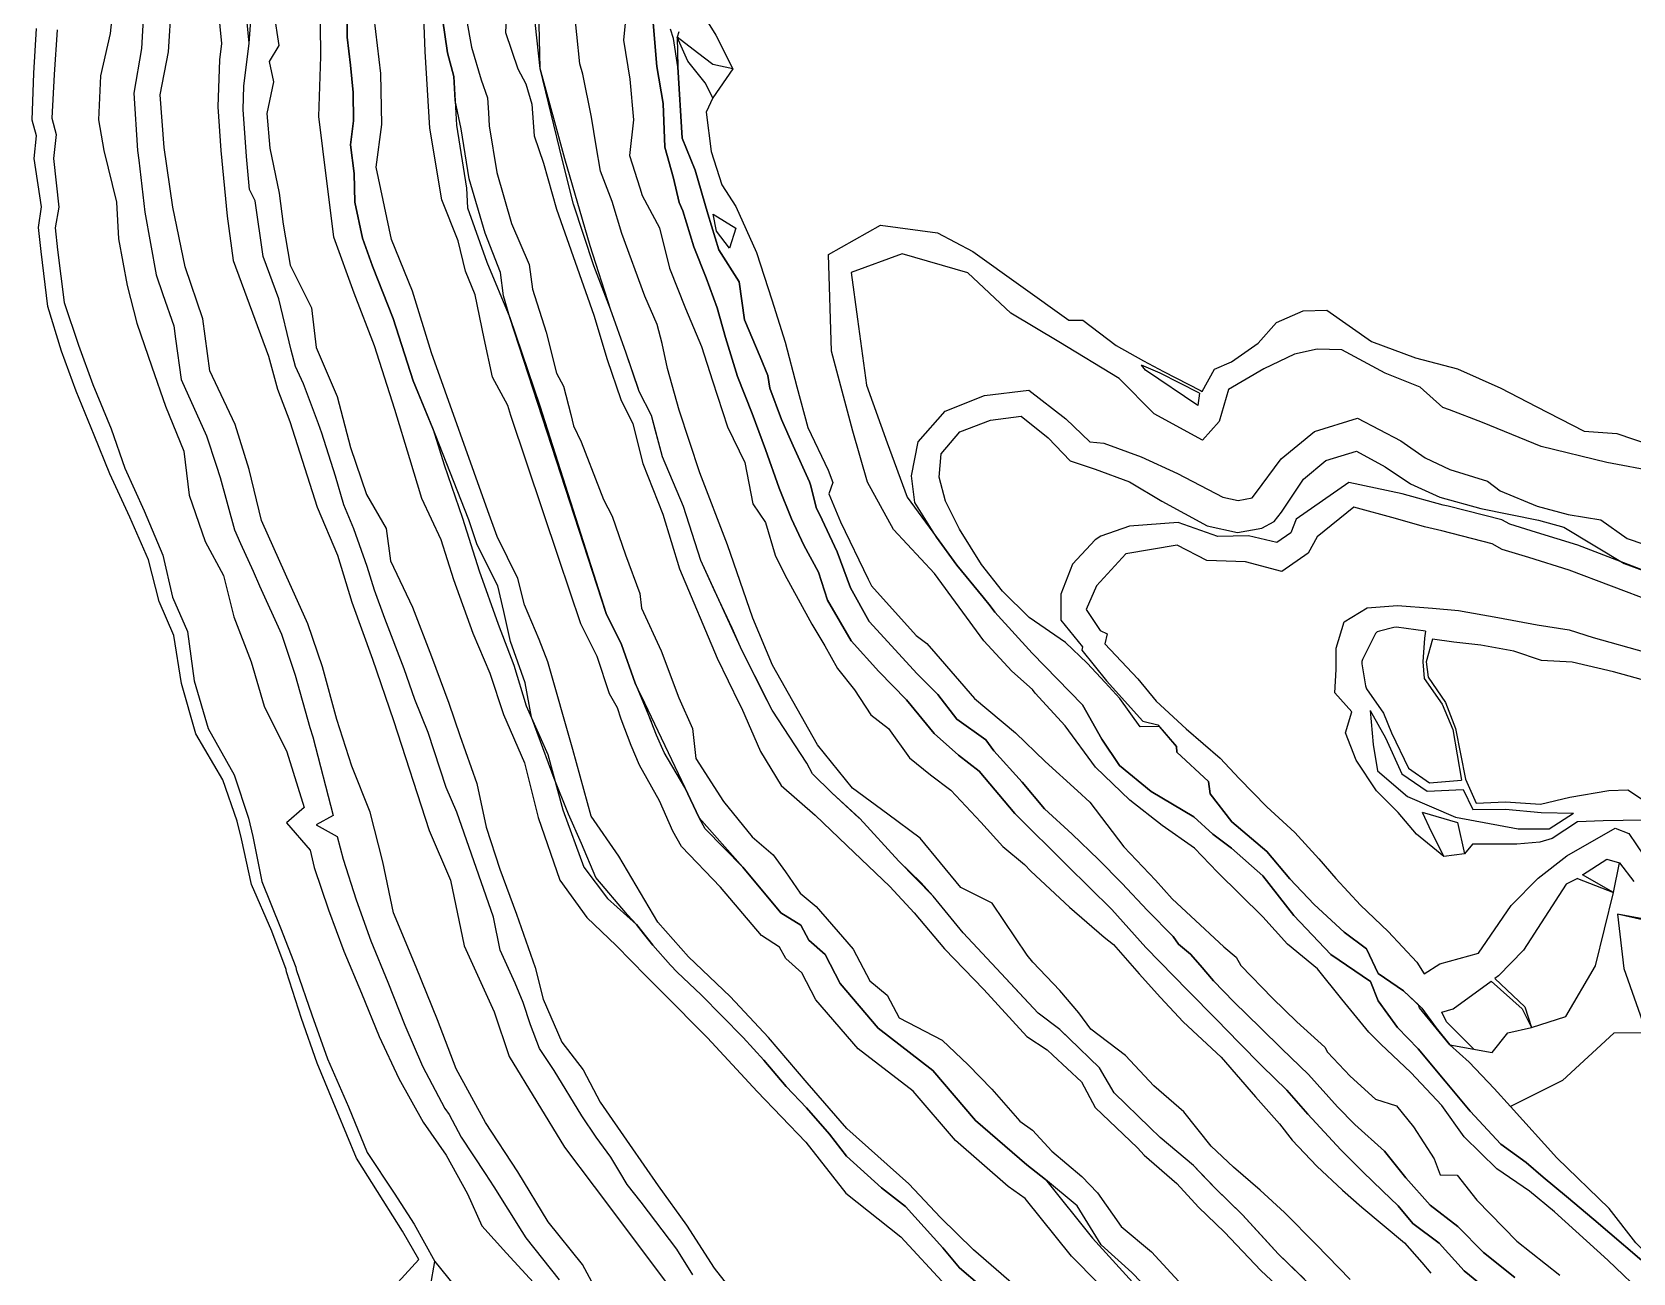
# Model space of a CAD drawing. Extents: x 102606 to 105048, y 81391 to 83586.
# Drawn here: x 102645 to 102993.9, y 83099.5 to 83369.9 of the extents above; entities that cross this region are included whole.
import ezdxf

# ---------------------------------------------------------------- set-up
doc = ezdxf.new("R2010")
doc.units = 0

msp = doc.modelspace()

# ---------------------------------------------------------------- linework, layer by layer
at = {"layer": 'BLG$380$FAKT', "color": 6}
for points in [[(102996.075525, 83198.117197, 0), (102987.345576, 83197.982337, 0), (102981.816912, 83197.75055, 0), (102976.253243, 83194.134673, 0), (102973.584, 83193.36, 0), (102968.579, 83192.896, 0), (102958.939, 83192.92, 0), (102957.14, 83190.817, 0), (102952.661, 83190.264, 0), (102946.691, 83195.099, 0), (102942.718, 83199.852, 0), (102937.982, 83204.555, 0), (102933.596, 83211.236, 0), (102931.262, 83217.194, 0), (102932.649, 83221.772, 0), (102928.898, 83225.891, 0), (102929.184, 83230.944, 0), (102929.174, 83235.618, 0), (102930.951, 83241.399, 0), (102935.984, 83244.433, 0), (102942.554, 83244.933, 0), (102950.217, 83244.353, 0), (102955.851, 83243.811, 0), (102964.418, 83242.281, 0), (102972.992, 83240.747, 0), (102979.98, 83239.6, 0), (102985.231, 83237.973, 0), (102996.571, 83234.76, 0)], [(102948.645446, 83239.312002, 0), (102942.336446, 83240.180002, 0), (102941.769283, 83240.149485, 0), (102938.631288, 83239.367486, 0), (102938.16036, 83239.159014, 0), (102937.787703, 83238.803543, 0), (102934.938557, 83233.159216, 0), (102934.796944, 83232.712825, 0), (102934.799893, 83232.244518, 0), (102935.597893, 83227.393519, 0), (102935.83816, 83226.792727, 0), (102939.491333, 83221.427832, 0), (102941.278353, 83217.200005, 0), (102944.929387, 83209.442967, 0), (102949.550984, 83206.255886, 0), (102956.519006, 83206.888422, 0)], [(102948.645446, 83239.312002, 0), (102948.441, 83237.826, 0), (102948.091, 83232.668, 0), (102948.348, 83229.015, 0), (102952.278, 83223.389, 0), (102954.611, 83217.868, 0), (102956.519006, 83206.888422, 0)], [(102997.767366, 83228.214711, 0), (102989.623229, 83230.467453, 0), (102980.609663, 83232.552108, 0), (102973.930257, 83232.970021, 0), (102967.896901, 83234.93848, 0), (102960.711748, 83236.280334, 0), (102954.861103, 83236.945959, 0), (102950.196621, 83237.556321, 0), (102948.821814, 83232.668908, 0), (102949.252571, 83229.334972, 0), (102953.008002, 83223.792343, 0), (102955.226961, 83218.128286, 0), (102957.36225, 83207.051228, 0), (102959.725291, 83201.835765, 0), (102966.1061, 83202.111552, 0), (102973.691291, 83201.6029, 0), (102980.151262, 83203.181756, 0), (102988.6008, 83204.59133, 0), (102992.757941, 83204.758787, 0), (103003.284535, 83197.777284, 0)], [(102936.577142, 83222.021071, 0), (102937.264658, 83214.665432, 0), (102938.225927, 83208.874215, 0), (102944.712579, 83203.298718, 0), (102955.230611, 83198.817166, 0), (102968.837786, 83196.271275, 0), (102975.634487, 83196.251126, 0), (102980.931992, 83199.66029, 0)], [(102936.577142, 83222.021071, 0), (102939.933281, 83216.088499, 0), (102943.498475, 83208.246283, 0), (102949.057637, 83204.461907, 0), (102956.891618, 83204.805322, 0), (102958.967661, 83200.48691, 0), (102966.08753, 83200.548706, 0), (102973.846881, 83199.806041, 0), (102980.931992, 83199.66029, 0)], [(102947.964, 83199.877, 0), (102949.877, 83195.662, 0), (102952.661, 83190.264, 0)], [(102947.964, 83199.877, 0), (102955.648686, 83197.612107, 0), (102957.14, 83190.817, 0)]]:
    msp.add_polyline3d(points, dxfattribs=at)
at = {"layer": 'BLG$390$FAKT', "color": 32}
for points in [[(102999.471092, 83251.283458, 0), (102981.862839, 83258.050524, 0), (102972.877283, 83260.800519, 0), (102967.049691, 83262.657182, 0), (102965.304979, 83263.608316, 0), (102953.579235, 83266.584521, 0), (102952.522348, 83266.822968, 0), (102943.598652, 83269.283338, 0), (102931.94513, 83271.737318, 0), (102920.516098, 83263.730899, 0), (102919.301022, 83260.790849, 0), (102916.303963, 83258.643021, 0), (102910.098409, 83260.126212, 0), (102903.443836, 83259.961544, 0), (102894.759544, 83263.045457, 0), (102884.2, 83262.244, 0), (102877.955, 83260.007, 0), (102876.682781, 83259.213805, 0), (102871.722403, 83253.923037, 0), (102869.180813, 83247.430041, 0), (102869.180813, 83241.713106, 0), (102873.965078, 83235.883661, 0), (102873.811376, 83235.17594, 0), (102879.195355, 83228.529218, 0), (102887.079284, 83219.739577, 0), (102890.356153, 83218.952964, 0), (102894.400416, 83214.223932, 0), (102894.470811, 83212.994735, 0), (102901.392092, 83206.549008, 0), (102901.744, 83203.919, 0), (102906.499, 83197.778, 0), (102914.08, 83191.315, 0), (102919.072, 83185.356, 0), (102924.427, 83179.772, 0), (102930.954, 83173.707, 0), (102935.837, 83170.109, 0), (102938.333, 83164.734, 0), (102943.853, 83160.949, 0), (102947.897, 83157.159, 0), (102950.963244, 83152.879427, 0), (102953.95, 83149.215, 0), (102963.229, 83147.492, 0), (102966.59, 83151.817, 0), (102971.742, 83152.944, 0), (102979.236522, 83155.38738, 0), (102985.69182, 83166.388195, 0), (102989.603705, 83182.373353, 0), (102990.923635, 83188.845334, 0), (102994.029747, 83184.761947, 0)], [(102998.416356, 83245.623348, 0), (102979.976768, 83252.602101, 0), (102971.20341, 83255.36135, 0), (102965.405168, 83257.106683, 0), (102963.19779, 83258.332598, 0), (102952.2113, 83261.173539, 0), (102948.47862, 83262.09568, 0), (102942.107433, 83263.904028, 0), (102933.073875, 83266.348671, 0), (102925.069599, 83259.91223, 0), (102923.111258, 83256.345831, 0), (102917.350321, 83252.303831, 0), (102909.436209, 83254.407887, 0), (102900.988643, 83254.756373, 0), (102894.586602, 83258.072968, 0), (102883.40434, 83256.199371, 0), (102876.99662, 83249.219533, 0), (102874.7253, 83244.077652, 0), (102877.783043, 83239.442313, 0), (102879.332675, 83238.773725, 0), (102878.78, 83236.577, 0), (102885.962, 83228.917, 0), (102889.989, 83224.069, 0), (102896.507, 83218.074, 0), (102903.915, 83211.666, 0), (102908.098, 83207.192, 0), (102914.126, 83201.016, 0), (102920.212, 83195.426, 0), (102925.429, 83189.744, 0), (102929.15, 83185.464, 0), (102934.523, 83179.658, 0), (102940.54, 83173.908, 0), (102946.788, 83167.227, 0), (102948.384626, 83164.68716, 0), (102951.767248, 83166.813586, 0), (102960.233973, 83169.185436, 0), (102967.363707, 83179.553136, 0), (102973.204527, 83185.486848, 0), (102979.460631, 83190.380283, 0), (102990.017148, 83196.430444, 0), (102992.98608, 83195.275445, 0), (102998.012072, 83187.84913, 0)], [(102989.603705, 83182.373353, 0), (102982.901678, 83186.243138, 0), (102988.197713, 83189.620605, 0), (102990.923635, 83188.845334, 0)], [(102981.775831, 83185.441687, 0), (102979.346, 83184.192, 0), (102974.635, 83177.032, 0), (102970.011, 83169.837, 0), (102964.569, 83164.233, 0), (102963.746555, 83163.6369, 0), (102970.3, 83157.475, 0), (102971.742, 83152.944, 0)], [(102981.775831, 83185.441687, 0), (102989.603705, 83182.373353, 0)], [(103007.954212, 83170.753745, 0), (103001.394584, 83175.186538, 0), (102990.526, 83177.665, 0)], [(103001.537752, 83175.636525, 0), (102990.526, 83177.665, 0), (102991.915, 83165.812, 0), (102996.827, 83151.794, 0)], [(102952.219143, 83156.286873, 0), (102954.682, 83157.067, 0), (102962.973405, 83163.076528, 0)], [(102962.973405, 83163.076528, 0), (102969.722697, 83157.016414, 0), (102971.742, 83152.944, 0)], [(102959.163912, 83148.246838, 0), (102953.229664, 83154.220878, 0), (102952.219143, 83156.286873, 0)]]:
    msp.add_polyline3d(points, dxfattribs=at)
at = {"layer": 'BLG$400$FAKT', "color": 40}
for points in [[(102906.38, 83192.05, 0), (102902.356, 83195.08, 0), (102898.22, 83198.858, 0), (102888.919, 83204.373, 0), (102882.021, 83210.09, 0), (102878.124, 83215.789, 0), (102873.901218, 83223.294926, 0), (102862.975792, 83234.565122, 0), (102854.859631, 83243.462727, 0), (102853.807484, 83244.85184, 0), (102852.299258, 83246.718329, 0), (102846.554, 83253.721, 0), (102842.127, 83259.787, 0), (102837.409, 83267.4, 0), (102836.666, 83273.204, 0), (102838.125809, 83280.617754, 0), (102844.018875, 83287.264044, 0), (102852.56189, 83290.672532, 0), (102862.229806, 83291.854279, 0), (102870.264113, 83285.618379, 0), (102875.514179, 83280.574715, 0), (102878.569831, 83280.278947, 0), (102886.73527, 83277.308449, 0), (102894.596792, 83273.661994, 0), (102904.541578, 83268.549151, 0), (102907.848565, 83267.800784, 0), (102910.896543, 83268.384455, 0), (102911.635523, 83269.352611, 0), (102917.189814, 83276.856537, 0), (102924.448686, 83282.852175, 0), (102933.880176, 83285.714017, 0), (102943.327773, 83280.815968, 0), (102948.609598, 83277.136019, 0), (102953.937033, 83274.564654, 0), (102962.148945, 83272.038423, 0), (102964.917, 83269.924, 0), (102972.993, 83266.542, 0), (102979.774, 83264.738, 0), (102986.879, 83263.569, 0), (102992.623, 83259.533, 0), (102999.633, 83257.148, 0)], [(102989.728879, 83151.706196, 0), (102978.533299, 83141.425549, 0), (102967.161125, 83135.738402, 0), (102963.593691, 83139.670879, 0), (102958.201758, 83145.418798, 0), (102953.95, 83149.215, 0), (102947.385897, 83157.268444, 0), (102947.13521, 83157.872942, 0), (102943.853, 83160.949, 0), (102938.333, 83164.734, 0), (102935.837, 83170.109, 0), (102930.954, 83173.707, 0), (102924.427, 83179.772, 0), (102919.072, 83185.356, 0), (102914.08, 83191.315, 0), (102906.499, 83197.778, 0), (102901.744, 83203.919, 0), (102901.392092, 83206.549008, 0), (102894.470811, 83212.994735, 0), (102894.400416, 83214.223932, 0), (102890.724299, 83218.54144, 0), (102886.463928, 83218.462963, 0), (102882.097766, 83224.682725, 0), (102878.850478, 83228.170571, 0), (102874.983572, 83232.385136, 0), (102870.228432, 83236.871591, 0), (102862.29152, 83242.334441, 0), (102856.483374, 83248.053065, 0), (102851.897393, 83253.870849, 0), (102847.129102, 83261.594151, 0), (102844.047597, 83267.644041, 0), (102842.723337, 83272.901952, 0), (102843.126313, 83278.009722, 0), (102847.202585, 83282.74821, 0), (102853.900506, 83285.328984, 0), (102860.598503, 83286.15797, 0), (102866.42815, 83281.434417, 0), (102871.239952, 83276.449184, 0), (102876.655545, 83274.645467, 0), (102884.145113, 83271.878994, 0), (102891.196181, 83267.686635, 0), (102901.098239, 83262.298071, 0), (102907.677036, 83260.807994, 0), (102913.023755, 83261.746116, 0), (102915.716233, 83263.261912, 0), (102917.277167, 83265.244264, 0), (102922.120748, 83272.450062, 0), (102926.936736, 83276.539768, 0), (102933.597468, 83278.54283, 0), (102939.902333, 83275.155951, 0), (102945.410296, 83271.423893, 0), (102951.76104, 83268.545088, 0), (102960.724283, 83266.08232, 0), (102973.305989, 83263.513292, 0), (102978.827761, 83262.014988, 0), (102991.978612, 83254.094351, 0), (102999.471092, 83251.283458, 0)], [(102998.768201, 83099.640181, 0), (102985.362658, 83111.106866, 0), (102979.388967, 83116.124489, 0), (102974.322453, 83120.380126, 0), (102970.575182, 83123.527659, 0), (102965.084357, 83127.576201, 0), (102958.391929, 83134.715594, 0), (102952.937627, 83141.257811, 0), (102947.07545, 83148.338576, 0), (102942.58088, 83152.935227, 0), (102938.348899, 83158.808836, 0), (102936.683464, 83163.005882, 0), (102928.069, 83168.867, 0), (102919.964, 83177.389, 0), (102913.212, 83185.997, 0), (102906.38, 83192.05, 0)], [(102996.827, 83151.794, 0), (102989.728879, 83151.706196, 0)], [(103031.220435, 83068.995667, 0), (103024.441325, 83076.593212, 0), (103017.740772, 83083.175001, 0), (103011.634045, 83089.392651, 0), (103008.342615, 83092.385126, 0), (103001.323437, 83099.208908, 0), (102994.469225, 83106.029297, 0), (102988.675179, 83113.486825, 0), (102977.291986, 83124.570886, 0), (102967.161125, 83135.738402, 0)]]:
    msp.add_polyline3d(points, dxfattribs=at)
at = {"layer": 'BLG$410$FAKT', "color": 3}
for points in [[(102996.927, 83094.159, 0), (102988.378, 83102.229, 0), (102976.794, 83112.801, 0), (102971.343, 83117.331, 0), (102964.242, 83122.132, 0), (102957.124, 83129.137, 0), (102952.238, 83135.939, 0), (102945.476, 83143.127, 0), (102938.921, 83149.306, 0), (102936.334, 83151.926, 0), (102930.417, 83159.106, 0), (102925.13, 83165.765, 0), (102918.623, 83171.126, 0), (102913.198, 83177.086, 0), (102903.319382, 83186.835423, 0), (102898.305, 83192.054, 0), (102891.254, 83196.981, 0), (102884.213, 83202.504, 0), (102876.797, 83209.673, 0), (102870.154, 83218.693, 0), (102863.6, 83225.851, 0), (102863.058, 83226.585, 0), (102863.058, 83226.585, 0), (102858.555, 83230.625, 0), (102852.437, 83237.223, 0), (102841.702, 83251.87, 0), (102832.778, 83261.51, 0), (102827.098, 83271.833, 0), (102823.917, 83282.91, 0), (102819.216, 83300.356, 0), (102818.599, 83321.442, 0), (102829.933, 83327.843, 0), (102842.371, 83326.17, 0), (102850.015, 83322.058, 0), (102870.921394, 83307.10721, 0), (102870.921394, 83307.10721, 0), (102874.024405, 83307.098028, 0), (102881.236435, 83301.553128, 0), (102887.230676, 83298.214941, 0), (102891.588051, 83295.922118, 0), (102899.613465, 83291.764062, 0), (102900.039647, 83291.538973, 0), (102902.693, 83296.409, 0), (102906.419, 83297.993, 0), (102912.193, 83302.079, 0), (102916.231, 83306.631, 0), (102922.019, 83309.155, 0), (102927.142, 83309.278, 0), (102936.875, 83302.458, 0), (102946.495, 83298.885, 0), (102955.676, 83296.529, 0), (102965.084, 83292.308, 0), (102972.793, 83288.293, 0), (102983.243, 83282.939, 0), (102990.322, 83282.4, 0), (102997.872, 83279.889, 0)], [(102999.033222, 83274.021123, 0), (102988.154038, 83276.09152, 0), (102973.849079, 83279.584545, 0), (102961.118341, 83284.824815, 0), (102953.90428, 83287.580157, 0), (102952.450208, 83288.081349, 0), (102947.523109, 83292.501842, 0), (102939.900205, 83295.582467, 0), (102930.43997, 83300.64802, 0), (102925.097872, 83300.765971, 0), (102920.131959, 83299.687047, 0), (102913.453801, 83296.476598, 0), (102905.740356, 83291.970714, 0), (102903.696673, 83284.995803, 0), (102900.07959, 83280.932148, 0), (102889.519568, 83286.676093, 0), (102881.928894, 83294.391937, 0), (102868.75556, 83302.380622, 0), (102858.336395, 83308.65435, 0), (102848.980003, 83317.419381, 0), (102834.657475, 83321.529735, 0), (102823.499622, 83317.478433, 0), (102824.901391, 83307.359277, 0), (102826.882323, 83292.95377, 0), (102831.397948, 83280.371647, 0), (102835.753166, 83268.512591, 0), (102842.127, 83259.787, 0), (102846.554, 83253.721, 0), (102852.299258, 83246.718329, 0), (102853.807484, 83244.85184, 0), (102854.859631, 83243.462727, 0), (102862.975792, 83234.565122, 0), (102873.901218, 83223.294926, 0), (102878.124, 83215.789, 0), (102882.021, 83210.09, 0), (102888.919, 83204.373, 0), (102898.22, 83198.858, 0), (102902.356, 83195.08, 0), (102906.38, 83192.05, 0), (102913.212, 83185.997, 0), (102919.964, 83177.389, 0), (102928.069, 83168.867, 0), (102936.683464, 83163.005882, 0), (102938.348899, 83158.808836, 0), (102942.58088, 83152.935227, 0), (102947.07545, 83148.338576, 0), (102952.937627, 83141.257811, 0), (102958.391929, 83134.715594, 0), (102965.084357, 83127.576201, 0), (102970.575182, 83123.527659, 0), (102970.575182, 83123.527659, 0), (102974.322453, 83120.380126, 0), (102979.388967, 83116.124489, 0), (102985.362658, 83111.106866, 0), (102998.768201, 83099.640181, 0)], [(102899.389803, 83291.215982, 0), (102890.851, 83295.539, 0), (102886.774492, 83297.275988, 0)], [(102899.389803, 83291.215982, 0), (102899.057, 83288.527, 0), (102887.638143, 83296.199246, 0), (102886.774492, 83297.275988, 0)]]:
    msp.add_polyline3d(points, dxfattribs=at)
at = {"layer": 'BLG$420$FAKT', "color": 5}
for points in [[(102791.996772, 83372.477039, 0), (102794.071807, 83369.215702, 0), (102797.761, 83361.854, 0), (102793.41928, 83355.572302, 0), (102791.901332, 83352.427033, 0), (102792.9974, 83343.848214, 0), (102795.326619, 83336.620782, 0), (102798.42956, 83331.886306, 0), (102802.892, 83321.859, 0), (102806.204, 83311.528, 0), (102809.178, 83302.331, 0), (102811.676, 83292.597, 0), (102814.117, 83283.73, 0), (102818.524, 83274.398, 0), (102819.525, 83271.766, 0), (102818.681, 83269.263, 0), (102821.224, 83263.142, 0), (102827.236, 83250.636, 0), (102827.939, 83249.202, 0), (102837.724, 83238.392, 0), (102840.049089, 83236.638998, 0), (102841.977274, 83234.401757, 0), (102850.367014, 83224.662058, 0), (102859.300532, 83217.181466, 0), (102865.777173, 83210.925734, 0), (102872.863145, 83204.571411, 0), (102875.531603, 83202.102375, 0), (102882.901721, 83192.355122, 0), (102889.807848, 83185.065881, 0), (102893.458189, 83180.977896, 0), (102897.535212, 83177.234642, 0), (102904.712471, 83170.519783, 0), (102907.42453, 83168.308104, 0), (102908.422023, 83166.456944, 0), (102915.310639, 83159.337705, 0), (102920.646005, 83154.203674, 0), (102926.762533, 83148.65869, 0), (102927.322252, 83147.55597, 0), (102932.229762, 83142.327135, 0), (102937.774922, 83137.340708, 0), (102942.339983, 83135.867793, 0), (102946.074215, 83131.316984, 0), (102950.542611, 83124.332687, 0), (102951.871044, 83120.829271, 0), (102955.563817, 83120.796103, 0), (102959.830473, 83115.304372, 0), (102968.536831, 83106.425264, 0), (102977.973081, 83099.005628, 0)], [(102785.957, 83369.949, 0), (102785.64, 83368.79, 0), (102785.77, 83362.34, 0), (102786.72, 83346.74, 0), (102789.5, 83339.76, 0), (102792.28, 83330.3, 0), (102794.72, 83322.41, 0), (102799.1, 83315.43, 0), (102800.32, 83307.19, 0), (102803.69, 83299.11, 0), (102805.39, 83295.04, 0), (102805.8, 83292.32, 0), (102808.36, 83285.43, 0), (102810.86, 83279.7, 0), (102814.48, 83271.87, 0), (102814.7, 83271.21, 0), (102815.95, 83266.03, 0), (102816.63, 83264.82, 0), (102820.49, 83256.59, 0), (102823.35, 83248.74, 0), (102827.42, 83241.45, 0), (102833.09, 83235.3, 0), (102837.87, 83230.09, 0), (102842.42, 83225.5, 0), (102846.57, 83220.13, 0), (102852.84, 83215.67, 0), (102854.58, 83213.22, 0), (102860.76, 83206.46, 0), (102865.68, 83200.59, 0), (102871.69, 83195.13, 0), (102877.42, 83189.61, 0), (102882.48, 83184.39, 0), (102888.08, 83178.46, 0), (102893.7, 83172.82, 0), (102894.85, 83171.14, 0), (102897.43, 83168.93, 0), (102899.596575, 83166.526044, 0), (102902.46, 83163.17, 0), (102906.87, 83158.56, 0), (102912.72, 83152.91, 0), (102917.39, 83148.28, 0), (102923.18, 83142.72, 0), (102929.49, 83135.65, 0), (102933.25, 83131.84, 0), (102939.75, 83125.99, 0), (102944.37, 83120.24, 0), (102949.7, 83114.27, 0), (102955.7, 83109.59, 0), (102961.3, 83103.9, 0), (102968.11, 83098.45, 0)], [(102793.41928, 83355.572302, 0), (102791.704, 83358.843, 0), (102787.964, 83363.518, 0), (102785.64, 83368.79, 0)], [(102797.761, 83361.854, 0), (102793.363, 83362.819, 0), (102790.043, 83365.371, 0), (102785.64, 83368.79, 0)], [(102793.48, 83330.2, 0), (102798.38, 83327.16, 0), (102797.05, 83322.83, 0)], [(102797.05, 83322.83, 0), (102794.19, 83326.47, 0), (102793.48, 83330.2, 0)]]:
    msp.add_polyline3d(points, dxfattribs=at)
at = {"layer": 'BLG$430$FAKT', "color": 6}
for points in [[(102964.114, 83094.187, 0), (102957.127, 83099.94, 0), (102951.611, 83106.002, 0), (102945.895, 83110.254, 0), (102942.691, 83114.115, 0), (102939.292, 83117.344, 0), (102935.037, 83121.501, 0), (102930.247, 83126.317, 0), (102923.048, 83134.042, 0), (102918.435, 83139.33, 0), (102912.999, 83144.617, 0), (102908.054, 83149.652, 0), (102903.097, 83154.732, 0), (102896.86, 83160.992, 0), (102887.748, 83170.428, 0), (102880.323, 83178.647, 0), (102870.584, 83188.28, 0), (102859.211, 83199.594, 0), (102851.418, 83208.797, 0), (102846.927, 83212.305, 0), (102841.585, 83217.007, 0), (102835.582, 83224.35, 0), (102829.569, 83230.567, 0), (102823.505, 83237.2, 0), (102818.369, 83246.115, 0), (102816.442, 83252.175, 0), (102813.217, 83258.069, 0), (102810.555, 83263.845, 0), (102807.843, 83270.495, 0), (102804.831, 83278.905, 0), (102801.921, 83286.734, 0), (102798.742, 83294.794, 0), (102796.132, 83303.307, 0), (102794.362, 83309.807, 0), (102791.926, 83316.348, 0), (102789.242, 83323.05, 0), (102786.826, 83330.896, 0), (102786.074, 83332.731, 0), (102784.83, 83338.03, 0), (102782.954, 83344.779, 0), (102782.545, 83354.324, 0), (102781.16, 83362.408, 0), (102780.237, 83373.622, 0)], [(102968.11, 83098.45, 0), (102961.3, 83103.9, 0), (102955.7, 83109.59, 0), (102949.7, 83114.27, 0), (102944.37, 83120.24, 0), (102939.75, 83125.99, 0), (102933.25, 83131.84, 0), (102929.49, 83135.65, 0), (102923.18, 83142.72, 0), (102917.39, 83148.28, 0), (102912.72, 83152.91, 0), (102906.87, 83158.56, 0), (102902.46, 83163.17, 0), (102899.596575, 83166.526044, 0), (102897.43, 83168.93, 0), (102894.85, 83171.14, 0), (102893.7, 83172.82, 0), (102888.08, 83178.46, 0), (102882.48, 83184.39, 0), (102877.42, 83189.61, 0), (102871.69, 83195.13, 0), (102865.68, 83200.59, 0), (102860.76, 83206.46, 0), (102854.58, 83213.22, 0), (102852.84, 83215.67, 0), (102846.57, 83220.13, 0), (102842.42, 83225.5, 0), (102837.87, 83230.09, 0), (102833.09, 83235.3, 0), (102827.42, 83241.45, 0), (102823.35, 83248.74, 0), (102820.49, 83256.59, 0), (102816.63, 83264.82, 0), (102815.95, 83266.03, 0), (102814.7, 83271.21, 0), (102814.48, 83271.87, 0), (102810.86, 83279.7, 0), (102808.36, 83285.43, 0), (102805.8, 83292.32, 0), (102805.39, 83295.04, 0), (102803.69, 83299.11, 0), (102800.32, 83307.19, 0), (102799.1, 83315.43, 0), (102794.72, 83322.41, 0), (102792.28, 83330.3, 0), (102789.5, 83339.76, 0), (102786.72, 83346.74, 0), (102785.77, 83362.34, 0), (102784.778787, 83368.469261, 0), (102784.191103, 83370.555, 0)]]:
    msp.add_polyline3d(points, dxfattribs=at)
at = {"layer": 'BLG$440$FAKT', "color": 32}
for points in [[(102774.73, 83376.25, 0), (102773.93, 83368.11, 0), (102775.29, 83359.65, 0), (102776.073483, 83350.755328, 0), (102775.247453, 83342.9737, 0), (102777.474759, 83335.95103, 0), (102777.982756, 83334.284799, 0), (102781.786045, 83327.252549, 0), (102783.964859, 83318.405891, 0), (102787.415013, 83309.652493, 0), (102790.919851, 83301.379139, 0), (102793.3214, 83293.907546, 0), (102796.58174, 83283.852791, 0), (102800.339499, 83276.117506, 0), (102802.069658, 83267.099045, 0), (102804.826, 83263.008, 0), (102806.964, 83255.888, 0), (102809.084, 83251.642, 0), (102811.953, 83246.273, 0), (102814.954, 83240.827, 0), (102817.789, 83236.146, 0), (102820.526, 83231.219, 0), (102824.227, 83226.546, 0), (102827.83, 83221.117, 0), (102831.647, 83218.096, 0), (102836.269, 83211.704, 0), (102840.834423, 83208.050187, 0), (102845.227, 83204.719, 0), (102851.791, 83197.732, 0), (102856.55, 83192.375, 0), (102861.28325, 83188.456981, 0), (102862.649262, 83187.047386, 0), (102871.068096, 83179.200647, 0), (102878.644223, 83172.618436, 0), (102880.677425, 83171.068538, 0), (102886.28, 83164.64, 0), (102890.95, 83159.51, 0), (102895.89, 83154.23, 0), (102904.17, 83146.49, 0), (102911.63, 83137.88, 0), (102916.88, 83131.97, 0), (102919.6, 83128.4, 0), (102924.98, 83122.73, 0), (102930.59, 83117.53, 0), (102934.82, 83113.81, 0), (102944.09, 83106.01, 0), (102947.832754, 83101.728454, 0), (102949.825847, 83099.448443, 0)], [(102780.237, 83373.622, 0), (102781.16, 83362.408, 0), (102782.545, 83354.324, 0), (102782.954, 83344.779, 0), (102784.83, 83338.03, 0), (102786.074, 83332.731, 0), (102786.826, 83330.896, 0), (102789.242, 83323.05, 0), (102791.926, 83316.348, 0), (102794.362, 83309.807, 0), (102796.132, 83303.307, 0), (102798.742, 83294.794, 0), (102801.921, 83286.734, 0), (102804.831, 83278.905, 0), (102807.843, 83270.495, 0), (102810.555, 83263.845, 0), (102813.217, 83258.069, 0), (102816.442, 83252.175, 0), (102818.369, 83246.115, 0), (102823.505, 83237.2, 0), (102829.569, 83230.567, 0), (102835.582, 83224.35, 0), (102841.585, 83217.007, 0), (102846.927, 83212.305, 0), (102851.418, 83208.797, 0), (102859.211, 83199.594, 0), (102870.584, 83188.28, 0), (102880.323, 83178.647, 0), (102887.748, 83170.428, 0), (102896.86, 83160.992, 0), (102903.097, 83154.732, 0), (102908.054, 83149.652, 0), (102912.999, 83144.617, 0), (102918.435, 83139.33, 0), (102923.048, 83134.042, 0), (102930.247, 83126.317, 0), (102935.037, 83121.501, 0), (102939.292, 83117.344, 0), (102942.691, 83114.115, 0), (102945.895, 83110.254, 0), (102951.611, 83106.002, 0), (102957.127, 83099.94, 0), (102964.114, 83094.187, 0)]]:
    msp.add_polyline3d(points, dxfattribs=at)
at = {"layer": 'BLG$450$FAKT', "color": 40}
for points in [[(102922.266808, 83098.117821, 0), (102916.531419, 83103.620826, 0), (102913.640643, 83106.804576, 0), (102908.806519, 83112.128628, 0), (102905.375483, 83115.479249, 0), (102902.982981, 83117.815677, 0), (102900.529757, 83120.38457, 0), (102898.13935, 83122.887685, 0), (102890.860069, 83128.961121, 0), (102888.621517, 83131.198754, 0), (102880.80936, 83138.719305, 0), (102877.664562, 83144.184217, 0), (102870.994103, 83150.585482, 0), (102869.43706, 83152.126544, 0), (102869.010414, 83152.548812, 0), (102864.2643, 83156.116959, 0), (102860.165388, 83160.508731, 0), (102856.195747, 83164.761996, 0), (102847.89593, 83173.621249, 0), (102841.391525, 83181.55428, 0), (102838.76, 83184.47, 0), (102833.94, 83189.21, 0), (102825.4, 83198.49, 0), (102825.273979, 83198.606678, 0), (102819.33, 83204.11, 0), (102815.13, 83208.24, 0), (102813.895232, 83210.536249, 0), (102806.284469, 83222.124345, 0), (102802.50097, 83229.622291, 0), (102801.898559, 83230.816118, 0), (102799.44835, 83235.879181, 0), (102797.565102, 83239.974203, 0), (102793.70773, 83248.361854, 0), (102790.774121, 83254.74083, 0), (102786.97828, 83266.500808, 0), (102782.394363, 83277.357774, 0), (102780.925273, 83282.970703, 0), (102780.924922, 83282.972047, 0), (102780.040725, 83286.350284, 0), (102777.349664, 83291.554246, 0), (102777.0181, 83292.536183, 0), (102777.017547, 83292.53782, 0), (102774.515553, 83299.947538, 0), (102771.07, 83309.51, 0), (102766.67, 83323.3, 0), (102761.15, 83342.23, 0), (102755.77, 83361.96, 0), (102755.45, 83374.78, 0)], [(102932.281289, 83098.058606, 0), (102924.846576, 83105.654244, 0), (102917.933444, 83112.628218, 0), (102912.628772, 83117.524149, 0), (102906.804038, 83122.517576, 0), (102901.96323, 83127.070681, 0), (102896.020269, 83134.619572, 0), (102889.495757, 83140.286217, 0), (102883.280525, 83146.838144, 0), (102875.759092, 83152.607651, 0), (102873.129356, 83156.148499, 0), (102869.011009, 83161.000241, 0), (102863.088708, 83167.234085, 0), (102861.901996, 83168.717475, 0), (102854.231706, 83180.059113, 0), (102847.39, 83183.48, 0), (102838.539251, 83194.196658, 0), (102831.545978, 83199.428267, 0), (102823.846378, 83205.122602, 0), (102816.215087, 83214.570811, 0), (102806.395244, 83231.894505, 0), (102802.10366, 83242.16057, 0), (102796.566469, 83258.144857, 0), (102790.573819, 83273.8213, 0), (102786.060877, 83287.497338, 0), (102783.5, 83296.54, 0), (102782.38, 83302.04, 0), (102781.29, 83306.13, 0), (102778.59, 83312.34, 0), (102773.57, 83326.02, 0), (102771.45, 83332.98, 0), (102768.89, 83339.61, 0), (102767.94, 83345.12, 0), (102766.95, 83351.31, 0), (102765.06, 83360.74, 0), (102764.421994, 83362.972707, 0), (102763.111417, 83375.747434, 0)]]:
    msp.add_polyline3d(points, dxfattribs=at)
at = {"layer": 'BLG$460$FAKT', "color": 3}
for points in [[(102748.516, 83375.801, 0), (102748.224, 83369.82, 0), (102750.863, 83361.894, 0), (102752.658494, 83358.588698, 0), (102753.962, 83354.193, 0), (102754.447, 83347.255, 0), (102756.480513, 83341.317895, 0), (102759.32348, 83331.266834, 0), (102767.482277, 83308.223918, 0), (102770.390433, 83298.559956, 0), (102773.304848, 83289.837229, 0), (102775.961829, 83284.533498, 0), (102778.121442, 83275.904936, 0), (102782.503593, 83264.837629, 0), (102786.098806, 83252.917094, 0), (102794.355971, 83233.468216, 0), (102799.0869, 83223.594404, 0), (102799.646903, 83222.660712, 0), (102803.77, 83213.09, 0), (102808.24, 83205.71, 0), (102815.698461, 83199.244544, 0), (102822.552579, 83192.613369, 0), (102831.969847, 83183.665679, 0), (102837.234356, 83177.938229, 0), (102843.869696, 83170.091488, 0), (102852.411863, 83161.223751, 0), (102861.805657, 83151.033548, 0), (102866.253674, 83148.120735, 0), (102867.439913, 83146.938577, 0), (102873.746482, 83141.117668, 0), (102876.708094, 83135.514587, 0), (102885.900681, 83126.712191, 0), (102887.379041, 83125.15078, 0), (102894.457112, 83118.94995, 0), (102899.194748, 83113.844654, 0), (102904.889964, 83108.351859, 0), (102912.810201, 83100.000624, 0), (102920.459833, 83092.81125, 0)], [(102924.15303, 83096.308024, 0), (102916.531419, 83103.620826, 0), (102908.806519, 83112.128628, 0), (102902.982981, 83117.815677, 0), (102898.13935, 83122.887685, 0), (102890.860069, 83128.961121, 0), (102888.621517, 83131.198754, 0), (102880.80936, 83138.719305, 0), (102877.664562, 83144.184217, 0), (102870.994103, 83150.585482, 0), (102869.010414, 83152.548812, 0), (102864.2643, 83156.116959, 0), (102856.195747, 83164.761996, 0), (102847.89593, 83173.621249, 0), (102841.391525, 83181.55428, 0), (102833.94, 83189.21, 0), (102825.4, 83198.49, 0), (102819.33, 83204.11, 0), (102815.13, 83208.24, 0), (102813.895232, 83210.536249, 0), (102806.284469, 83222.124345, 0), (102804.189009, 83226.162352, 0), (102799.44835, 83235.879181, 0), (102790.774121, 83254.74083, 0), (102786.97828, 83266.500808, 0), (102782.394363, 83277.357774, 0), (102780.040725, 83286.350284, 0), (102777.349664, 83291.554246, 0), (102774.515553, 83299.947538, 0), (102771.07, 83309.51, 0), (102767.431757, 83318.917077, 0), (102763.059122, 83332.35417, 0), (102760.527956, 83342.189759, 0), (102755.77, 83361.96, 0), (102754.391885, 83374.636021, 0)]]:
    msp.add_polyline3d(points, dxfattribs=at)
at = {"layer": 'BLG$470$FAKT', "color": 5}
for points in [[(102892.590218, 83091.388017, 0), (102884.699678, 83099.57858, 0), (102877.994681, 83105.596921, 0), (102872.771882, 83114.103432, 0), (102865.879199, 83119.85801, 0), (102861.78246, 83123.013275, 0), (102850.627085, 83132.687843, 0), (102841.324434, 83143.62658, 0), (102829.380656, 83152.849057, 0), (102821.109979, 83162.578158, 0), (102817.852482, 83168.867836, 0), (102814.333967, 83171.961126, 0), (102812.575231, 83175.276536, 0), (102808.224843, 83177.9687, 0), (102799.889034, 83187.93078, 0), (102791.681048, 83196.222555, 0), (102790.380025, 83198.620817, 0), (102787.269165, 83205.291621, 0), (102782.769934, 83212.870245, 0), (102781.098146, 83216.697541, 0), (102777.790794, 83225.213201, 0), (102776.488062, 83227.985556, 0), (102773.461906, 83236.446347, 0), (102770.135405, 83243.196065, 0), (102759.316479, 83276.463781, 0), (102749.155851, 83307.707257, 0), (102747.744753, 83312.387123, 0), (102747.130502, 83317.497049, 0), (102743.746888, 83326.084841, 0), (102740.280742, 83337.889768, 0), (102738.55551, 83348.817752, 0), (102737.212967, 83354.971574, 0), (102736.96429, 83360.221727, 0), (102735.590681, 83365.34444, 0), (102734.445455, 83372.874754, 0)], [(102739.707812, 83372.597961, 0), (102740.80425, 83366.593827, 0), (102742.918087, 83359.504752, 0), (102744.281569, 83355.573272, 0), (102744.508467, 83352.271308, 0), (102744.673539, 83349.427548, 0), (102746.350582, 83339.258538, 0), (102749.548858, 83328.142121, 0), (102753.334438, 83319.222275, 0), (102754.094902, 83313.868675, 0), (102757.096259, 83304.486122, 0), (102759.332669, 83295.550422, 0), (102760.864683, 83292.73925, 0), (102762.421971, 83286.576752, 0), (102763.046718, 83284.104507, 0), (102764.711186, 83280.610139, 0), (102768.693794, 83270.275379, 0), (102769.527417, 83268.012556, 0), (102771.462888, 83264.359114, 0), (102774.347617, 83255.95447, 0), (102777.491321, 83247.520931, 0), (102777.854378, 83244.313773, 0), (102782.117897, 83235.066181, 0), (102786.000765, 83224.787815, 0), (102788.927863, 83218.138908, 0), (102789.686714, 83211.589667, 0), (102795.738583, 83202.216375, 0), (102801.972117, 83194.486831, 0), (102806.536236, 83190.608833, 0), (102809.240682, 83186.88228, 0), (102812.394941, 83182.2086, 0), (102815.933833, 83179.323359, 0), (102821.611728, 83172.696957, 0), (102823.965875, 83170.050652, 0), (102827.571303, 83163.11744, 0), (102831.37757, 83160.044951, 0), (102834.013495, 83155.036803, 0), (102843.330282, 83150.206046, 0), (102849.000839, 83144.846599, 0), (102854.174877, 83139.54735, 0), (102860.284496, 83132.558674, 0), (102863.05443, 83130.580443, 0), (102867.262791, 83126.021786, 0), (102873.784518, 83120.505757, 0), (102877.185093, 83116.909194, 0), (102882.337708, 83109.619788, 0), (102888.982616, 83104.059559, 0), (102895.710999, 83096.719504, 0)]]:
    msp.add_polyline3d(points, dxfattribs=at)
at = {"layer": 'BLG$480$FAKT', "color": 6}
for points in [[(102883.0775, 83091.437815, 0), (102871.546537, 83103.156708, 0), (102861.459352, 83115.718394, 0), (102857.725766, 83118.335655, 0), (102846.229543, 83128.332675, 0), (102837.01528, 83139.109018, 0), (102825.029302, 83148.288144, 0), (102815.80238, 83159.0151, 0), (102812.778447, 83164.899288, 0), (102809.288389, 83167.974613, 0), (102807.917124, 83170.456939, 0), (102803.952699, 83173.039372, 0), (102795.076298, 83183.549217, 0), (102786.570428, 83192.427889, 0), (102784.659615, 83195.738701, 0), (102781.784114, 83202.393684, 0), (102777.371766, 83210.102361, 0), (102775.612384, 83214.423764, 0), (102773.425644, 83220.154482, 0), (102772.579742, 83222.606586, 0), (102770.836499, 83225.6533, 0), (102768.152509, 83233.829688, 0), (102764.597891, 83240.963439, 0), (102759.828831, 83255.189483, 0), (102749.344925, 83286.355859, 0), (102748.683922, 83288.493157, 0), (102745.34, 83294.67, 0), (102743.59, 83303.14, 0), (102741.585473, 83312.638374, 0), (102739.48, 83317.78, 0), (102737.91, 83324.4, 0), (102734.309053, 83333.306689, 0), (102731.710746, 83348.912901, 0), (102730.719938, 83365.651713, 0), (102730.113535, 83380.940018, 0)], [(102734.445455, 83372.874754, 0), (102735.590681, 83365.34444, 0), (102736.96429, 83360.221727, 0), (102737.249661, 83354.80338, 0), (102737.50372, 83349.564237, 0), (102739.675507, 83335.844966, 0), (102739.92956, 83331.61075, 0), (102744.108504, 83319.757415, 0), (102749.155851, 83307.707257, 0), (102755.682438, 83288.442306, 0), (102765.713316, 83257.068089, 0), (102770.135405, 83243.196065, 0), (102773.461906, 83236.446347, 0), (102776.488062, 83227.985556, 0), (102779.939532, 83219.680701, 0), (102777.790794, 83225.213201, 0), (102787.269165, 83205.291621, 0), (102790.380025, 83198.620817, 0), (102799.889034, 83187.93078, 0), (102808.224843, 83177.9687, 0), (102812.575231, 83175.276536, 0), (102814.333967, 83171.961126, 0), (102817.852482, 83168.867836, 0), (102821.109979, 83162.578158, 0), (102829.380656, 83152.849057, 0), (102841.324434, 83143.62658, 0), (102850.627085, 83132.687843, 0), (102861.78246, 83123.013275, 0), (102865.879199, 83119.85801, 0), (102876.131058, 83107.059247, 0), (102886.983066, 83095.05617, 0)], [(102861.78246, 83123.013275, 0), (102850.627085, 83132.687843, 0)]]:
    msp.add_polyline3d(points, dxfattribs=at)
at = {"layer": 'BLG$490$FAKT', "color": 32}
for points in [[(102851.56585, 83096.810903, 0), (102847.159477, 83100.62115, 0), (102843.511073, 83104.982108, 0), (102835.347257, 83113.929668, 0), (102830.153007, 83118.016098, 0), (102822.491965, 83124.956165, 0), (102818.79429, 83129.698743, 0), (102813.803848, 83135.49383, 0), (102809.357114, 83140.12095, 0), (102804.504266, 83145.853463, 0), (102799.970757, 83150.76337, 0), (102790.806788, 83160.111715, 0), (102785.631357, 83165.048725, 0), (102784.127383, 83166.551719, 0), (102780.33987, 83170.898198, 0), (102778.308208, 83173.445904, 0), (102776.717967, 83175.438352, 0), (102774.81, 83177.52, 0), (102767.86, 83185.67, 0), (102764.75, 83193.05, 0), (102761.96, 83199.46, 0), (102758.84, 83207.2, 0), (102753.858196, 83220.603918, 0), (102752.463202, 83228.047881, 0), (102749.295152, 83237.074638, 0), (102747.864385, 83243.587892, 0), (102746.537191, 83249.198237, 0), (102742.05491, 83258.13726, 0), (102740.240767, 83263.588145, 0), (102732.849253, 83282.23364, 0), (102728.070005, 83293.850078, 0), (102723.762999, 83307.490279, 0), (102719.239608, 83318.900619, 0), (102717.022738, 83324.98162, 0), (102715.361157, 83332.847445, 0), (102715.223244, 83339.079857, 0), (102714.424132, 83345.335639, 0), (102715.114596, 83350.523134, 0), (102715.00786, 83356.691334, 0), (102714.467881, 83362.706411, 0), (102713.732531, 83368.792063, 0), (102713.667544, 83375.840653, 0)], [(102858.998727, 83096.90177, 0), (102850.187742, 83104.520739, 0), (102843.020385, 83111.532344, 0), (102836.080097, 83118.89959, 0), (102822.612411, 83130.984325, 0), (102813.907801, 83140.931019, 0), (102805.542497, 83150.780169, 0), (102797.149313, 83159.706567, 0), (102788.085489, 83168.368893, 0), (102781.421456, 83175.914037, 0), (102772.88193, 83190.266301, 0), (102766.85324, 83198.986537, 0), (102762.897197, 83213.556043, 0), (102757.42828, 83232.621579, 0), (102755.543849, 83237.536364, 0), (102752.357382, 83245.093858, 0), (102750.910064, 83250.814211, 0), (102746.371495, 83259.971323, 0), (102744.381598, 83265.536385, 0), (102732.088403, 83299.9877, 0), (102727.914338, 83313.418187, 0), (102723.335449, 83324.705335, 0), (102720.012952, 83340.433838, 0), (102721.255148, 83349.766519, 0), (102721.063123, 83360.86356, 0), (102719.592718, 83373.032429, 0)]]:
    msp.add_polyline3d(points, dxfattribs=at)
at = {"layer": 'BLG$500$FAKT', "color": 40}
for points in [[(102707.74, 83378.65, 0), (102707.87, 83364.55, 0), (102707.43, 83351.47, 0), (102709.21, 83337.38, 0), (102710.707501, 83325.258016, 0), (102715.142128, 83313.093581, 0), (102719.61, 83301.56, 0), (102724.05, 83287.71, 0), (102727.32, 83276.95, 0), (102729.91, 83268.33, 0), (102734.15, 83259.3, 0), (102736.885504, 83250.566518, 0), (102741.112175, 83238.873179, 0), (102744.784028, 83230.155633, 0), (102747.742828, 83221.185083, 0), (102752.368001, 83210.664058, 0), (102755.318749, 83198.72054, 0), (102760.058681, 83185.081585, 0), (102765.960584, 83176.955915, 0), (102772.348984, 83170.859327, 0), (102778.883486, 83164.144237, 0), (102782.38, 83160.65, 0), (102792.22, 83150.74, 0), (102803.06, 83139, 0), (102813.66, 83127.97, 0), (102822.33, 83116.85, 0), (102834.38, 83107.37, 0), (102844.13, 83096.72, 0)], [(102713.667544, 83375.840653, 0), (102713.732531, 83368.792063, 0), (102714.467881, 83362.706411, 0), (102715.00786, 83356.691334, 0), (102715.114596, 83350.523134, 0), (102714.424132, 83345.335639, 0), (102715.223244, 83339.079857, 0), (102715.361157, 83332.847445, 0), (102717.022738, 83324.98162, 0), (102719.239608, 83318.900619, 0), (102723.762999, 83307.490279, 0), (102728.070005, 83293.850078, 0), (102732.42483, 83283.265242, 0), (102734.870107, 83275.553228, 0), (102738.841455, 83263.940383, 0), (102742.504441, 83252.450259, 0), (102746.574361, 83240.883647, 0), (102750.010115, 83231.946715, 0), (102752.702871, 83223.031373, 0), (102757.41527, 83212.460854, 0), (102760.677972, 83200.42158, 0), (102765.246258, 83187.908449, 0), (102770.423348, 83181.067686, 0), (102776.717967, 83175.438352, 0), (102780.33987, 83170.898198, 0), (102784.127383, 83166.551719, 0), (102785.631357, 83165.048725, 0), (102790.806788, 83160.111715, 0), (102799.970757, 83150.76337, 0), (102804.504266, 83145.853463, 0), (102809.357114, 83140.12095, 0), (102813.803848, 83135.49383, 0), (102818.79429, 83129.698743, 0), (102822.491965, 83124.956165, 0), (102830.153007, 83118.016098, 0), (102835.347257, 83113.929668, 0), (102843.511073, 83104.982108, 0), (102847.159477, 83100.62115, 0), (102851.56585, 83096.810903, 0)]]:
    msp.add_polyline3d(points, dxfattribs=at)
at = {"layer": 'BLG$510$FAKT', "color": 3}
for points in [[(102692.336553, 83367.504104, 0), (102692.8675, 83374.333605, 0)], [(102697.712381, 83374.082158, 0), (102698.835524, 83366.929311, 0), (102696.742587, 83363.453215, 0), (102697.674339, 83359.029788, 0), (102696.233375, 83352.134871, 0), (102696.893177, 83344.606036, 0), (102698.891662, 83334.80122, 0), (102699.781294, 83328.02886, 0), (102701.28996, 83319.058108, 0), (102705.903922, 83309.824204, 0), (102706.976139, 83301.143019, 0), (102711.522464, 83290.449524, 0), (102714.424923, 83279.330397, 0), (102717.939952, 83269.093093, 0), (102722.235558, 83261.690193, 0), (102723.139487, 83254.623298, 0), (102727.931306, 83244.540448, 0), (102732.081477, 83233.821989, 0), (102735.854325, 83223.66601, 0), (102738.259583, 83216.568102, 0), (102741.990855, 83206.162497, 0), (102744.029045, 83196.586021, 0), (102746.957149, 83187.441008, 0), (102750.622634, 83177.659653, 0), (102754.6508, 83166.009263, 0), (102756.39054, 83159.170321, 0), (102760.510046, 83149.751216, 0), (102765.13974, 83143.726064, 0), (102768.868809, 83136.690893, 0), (102775.249746, 83127.451029, 0), (102781.445556, 83118.4353, 0), (102787.650371, 83109.922134, 0), (102793.644746, 83100.52346, 0), (102799.799537, 83092.760458, 0)], [(102789.020581, 83099.074965, 0), (102785.571727, 83104.622907, 0), (102777.804507, 83114.936228, 0), (102774.708675, 83118.741521, 0), (102773.140772, 83121.45922, 0), (102771.159027, 83124.732372, 0), (102767.959667, 83129.031512, 0), (102764.814609, 83133.729369, 0), (102758.780816, 83143.597395, 0), (102755.637329, 83148.380944, 0), (102753.677503, 83153.567924, 0), (102752.047829, 83158.43695, 0), (102750.339374, 83162.651499, 0), (102747.065029, 83169.825064, 0), (102745.570328, 83177.003628, 0), (102737.573446, 83199.897854, 0), (102735.248911, 83205.296774, 0), (102731.379685, 83217.284376, 0), (102728.468923, 83224.453936, 0), (102726.164384, 83231.142598, 0), (102721.907227, 83242.091005, 0), (102719.657677, 83248.299763, 0), (102718.09299, 83253.403742, 0), (102715.196135, 83261.612335, 0), (102712.97158, 83266.831291, 0), (102711.165995, 83273.098319, 0), (102708.196589, 83282.446449, 0), (102707.460845, 83284.545634, 0), (102704.213235, 83293.246359, 0), (102702.462525, 83296.981916, 0), (102701.48772, 83300.576197, 0), (102698.855259, 83311.781263, 0), (102695.439177, 83320.973347, 0), (102693.679215, 83333.090938, 0), (102692.452691, 83335.584159, 0), (102691.785067, 83342.752972, 0), (102691.036303, 83353.000363, 0), (102691.205626, 83358.124832, 0), (102692.379375, 83367.440835, 0)]]:
    msp.add_polyline3d(points, dxfattribs=at)
at = {"layer": 'BLG$520$FAKT', "color": 5}
for points in [[(102685.195596, 83379.311017, 0), (102686.351642, 83367.42912, 0), (102685.862846, 83363.855872, 0), (102685.524132, 83353.604884, 0), (102686.196744, 83344.107521, 0), (102687.532259, 83329.767028, 0), (102688.859454, 83320.108464, 0), (102696.6, 83299.28, 0), (102698.55, 83292.09, 0), (102701.21, 83285.02, 0), (102707.15, 83266.32, 0), (102711.6, 83255.88, 0), (102714.73, 83245.67, 0), (102719.23, 83233.25, 0), (102723.84, 83219.87, 0), (102731.58, 83195.89, 0), (102736.23, 83185.09, 0), (102739.22, 83170.73, 0), (102745.77, 83156.38, 0), (102749.03, 83146.64, 0), (102761.1, 83126.9, 0), (102767.5, 83118.3, 0), (102791.6, 83086.3, 0)], [(102789.020581, 83099.074965, 0), (102785.571727, 83104.622907, 0), (102777.804507, 83114.936228, 0), (102774.708675, 83118.741521, 0), (102773.140772, 83121.45922, 0), (102771.159027, 83124.732372, 0), (102767.959667, 83129.031512, 0), (102764.814609, 83133.729369, 0), (102758.780816, 83143.597395, 0), (102755.637329, 83148.380944, 0), (102753.677503, 83153.567924, 0), (102752.047829, 83158.43695, 0), (102750.339374, 83162.651499, 0), (102747.065029, 83169.825064, 0), (102745.570328, 83177.003628, 0), (102737.573446, 83199.897854, 0), (102735.248911, 83205.296774, 0), (102731.379685, 83217.284376, 0), (102728.468923, 83224.453936, 0), (102726.164384, 83231.142598, 0), (102721.907227, 83242.091005, 0), (102719.657677, 83248.299763, 0), (102718.09299, 83253.403742, 0), (102715.196135, 83261.612335, 0), (102712.97158, 83266.831291, 0), (102711.165995, 83273.098319, 0), (102708.196589, 83282.446449, 0), (102707.460845, 83284.545634, 0), (102704.213235, 83293.246359, 0), (102702.462525, 83296.981916, 0), (102701.48772, 83300.576197, 0), (102698.855259, 83311.781263, 0), (102695.439177, 83320.973347, 0), (102693.679215, 83333.090938, 0), (102692.452691, 83335.584159, 0), (102691.785067, 83342.752972, 0), (102691.036303, 83353.000363, 0), (102691.205626, 83358.124832, 0), (102692.37907, 83367.438413, 0), (102691.273027, 83378.806371, 0)]]:
    msp.add_polyline3d(points, dxfattribs=at)
at = {"layer": 'BLG$530$FAKT', "color": 6}
for points in [[(102669.443002, 83376.530157, 0), (102668.904136, 83366.315005, 0), (102667.243869, 83356.541105, 0), (102668.031375, 83344.084914, 0), (102668.290403, 83341.941497, 0), (102669.65766, 83330.627655, 0), (102672.107901, 83317.011697, 0), (102673.572655, 83312.723418, 0), (102675.906695, 83305.890184, 0), (102676.304802, 83303.032988, 0), (102677.536244, 83294.194988, 0), (102683.086692, 83281.930773, 0), (102685.158172, 83275.488945, 0), (102686.026176, 83272.78965, 0), (102689.147896, 83261.413584, 0), (102690.493197, 83258.428381, 0), (102693.216438, 83252.385548, 0), (102694.642437, 83249.221278, 0), (102699.407781, 83238.666391, 0), (102702.367196, 83229.726933, 0), (102705.587915, 83218.305233, 0), (102706.243082, 83216.284456, 0), (102710.62507, 83199.170772, 0), (102706.9426, 83197.124623, 0), (102711.499681, 83194.559423, 0), (102712.865441, 83189.666005, 0), (102715.667676, 83180.757378, 0), (102718.830121, 83171.877583, 0), (102722.556865, 83162.826002, 0), (102726.244231, 83153.439031, 0), (102730.145306, 83144.534625, 0), (102734.994649, 83135.298546, 0), (102735.902495, 83133.992387, 0), (102738.553603, 83129.059723, 0), (102743.781067, 83121.170593, 0), (102745.70234, 83118.271066, 0), (102751.780159, 83108.506262, 0), (102752.634135, 83107.134239, 0), (102759.934077, 83097.975692, 0)], [(102771.529152, 83089.155303, 0), (102764.99236, 83101.328675, 0), (102757.541017, 83110.581814, 0), (102750.87383, 83121.530163, 0), (102743.885868, 83132.250253, 0), (102737.490779, 83143.936295, 0), (102733.384882, 83154.630373, 0), (102728.774959, 83166.096515, 0), (102723.78679, 83177.954345, 0), (102721.470716, 83189.075259, 0), (102718.714128, 83199.861951, 0), (102714.742202, 83209.918189, 0), (102711.431631, 83220.055492, 0), (102708.301141, 83231.528957, 0), (102705.156344, 83240.914921, 0), (102700.286174, 83251.750552, 0), (102695.059863, 83263.446331, 0), (102692.321041, 83274.536696, 0), (102689.295186, 83284.341649, 0), (102683.771533, 83296.0303, 0), (102682.275322, 83307.381353, 0), (102678.401213, 83318.730939, 0), (102675.713208, 83331.69703, 0), (102673.81067, 83344.710469, 0), (102672.999884, 83356.196428, 0), (102674.804476, 83365.57505, 0), (102675.41952, 83375.913178, 0)]]:
    msp.add_polyline3d(points, dxfattribs=at)
at = {"layer": 'BLG$540$FAKT', "color": 32}
for points in [[(102663.275554, 83381.420617, 0), (102662.098348, 83369.589871, 0), (102659.982341, 83360.330094, 0), (102659.554887, 83350.748996, 0), (102660.704879, 83344.090885, 0), (102663.420093, 83332.845879, 0), (102663.918048, 83324.850608, 0), (102665.742349, 83314.659304, 0), (102667.884743, 83306.419719, 0), (102671.148822, 83296.931539, 0), (102674.117866, 83288.363652, 0), (102678.096988, 83278.575527, 0), (102679.295108, 83268.939616, 0), (102682.735054, 83258.902346, 0), (102686.748235, 83251.496226, 0), (102689.001121, 83242.44193, 0), (102692.768519, 83232.63413, 0), (102695.588303, 83223.019444, 0), (102700.564547, 83213.072795, 0), (102704.319837, 83200.927931, 0), (102700.525, 83197.55, 0), (102705.658481, 83191.590645, 0), (102706.528639, 83187.863624, 0), (102709.639453, 83178.627038, 0), (102712.992124, 83169.569949, 0), (102716.830483, 83160.448905, 0), (102720.694909, 83151.010237, 0), (102724.951276, 83141.886623, 0), (102730.248265, 83132.337037, 0), (102735.282433, 83125.12284, 0), (102739.937459, 83116.69817, 0), (102743.08165, 83109.769167, 0), (102748.403469, 83103.764625, 0), (102755.123085, 83096.538586, 0)], [(102669.443002, 83376.530157, 0), (102668.904136, 83366.315005, 0), (102667.243869, 83356.541105, 0), (102668.031375, 83344.084914, 0), (102668.290403, 83341.941497, 0), (102669.65766, 83330.627655, 0), (102672.107901, 83317.011697, 0), (102673.572655, 83312.723418, 0), (102675.906695, 83305.890184, 0), (102676.304802, 83303.032988, 0), (102677.536244, 83294.194988, 0), (102683.086692, 83281.930773, 0), (102685.158172, 83275.488945, 0), (102686.026176, 83272.78965, 0), (102689.147896, 83261.413584, 0), (102690.493197, 83258.428381, 0), (102693.216438, 83252.385548, 0), (102694.642437, 83249.221278, 0), (102699.407781, 83238.666391, 0), (102702.367196, 83229.726933, 0), (102705.587915, 83218.305233, 0), (102706.243082, 83216.284456, 0), (102710.62507, 83199.170772, 0), (102706.9426, 83197.124623, 0), (102711.499681, 83194.559423, 0), (102712.865441, 83189.666005, 0), (102715.667676, 83180.757378, 0), (102718.830121, 83171.877583, 0), (102722.556865, 83162.826002, 0), (102726.244231, 83153.439031, 0), (102730.145306, 83144.534625, 0), (102734.994649, 83135.298546, 0), (102735.902495, 83133.992387, 0), (102738.553603, 83129.059723, 0), (102743.781067, 83121.170593, 0), (102745.70234, 83118.271066, 0), (102751.780159, 83108.506262, 0), (102752.634135, 83107.134239, 0), (102759.934077, 83097.975692, 0)]]:
    msp.add_polyline3d(points, dxfattribs=at)
at = {"layer": 'BLG$550$FAKT', "color": 40}
for points in [[(102720.99, 83093.23, 0), (102729.293136, 83102.397218, 0), (102725.766652, 83108.573878, 0), (102721.530313, 83115.300229, 0), (102715.722046, 83124.476816, 0), (102711.524076, 83134.671725, 0), (102707.169896, 83145.214421, 0), (102703.789347, 83154.944083, 0), (102700.48695, 83165.109617, 0), (102700.453244, 83165.573601, 0), (102697.261741, 83173.938713, 0), (102692.88556, 83184.107733, 0), (102690.713381, 83194.043564, 0), (102689.755125, 83197.899777, 0), (102686.63818, 83206.967458, 0), (102680.743856, 83216.975077, 0), (102677.622335, 83227.956423, 0), (102675.913812, 83238.405478, 0), (102672.726336, 83245.775485, 0), (102670.424715, 83254.843758, 0), (102666.324929, 83264.161323, 0), (102662.006813, 83273.595215, 0), (102658.602253, 83282.034296, 0), (102654.659064, 83291.653399, 0), (102651.47575, 83300.367366, 0), (102648.475404, 83310.105985, 0), (102647.047963, 83322.034413, 0), (102646.445827, 83327.32384, 0), (102647.137169, 83331.833301, 0), (102645.516194, 83342.306405, 0), (102646.040728, 83347.270728, 0), (102645.041785, 83350.686243, 0), (102645.432681, 83360.906969, 0), (102646.040913, 83370.643626, 0)], [(102650.548235, 83370.406536, 0), (102649.866876, 83360.63273, 0), (102649.353119, 83351.116513, 0), (102650.268062, 83347.575822, 0), (102649.693766, 83342.317361, 0), (102650.908657, 83331.709236, 0), (102650.08812, 83327.194783, 0), (102650.606818, 83322.453143, 0), (102652.058385, 83310.927415, 0), (102655.184837, 83301.662355, 0), (102658.288554, 83293.06289, 0), (102662.294088, 83283.440816, 0), (102665.257775, 83274.887288, 0), (102669.470156, 83265.531569, 0), (102673.544661, 83255.858582, 0), (102675.681253, 83246.745056, 0), (102678.892534, 83239.229863, 0), (102680.357551, 83228.538341, 0), (102683.395381, 83218.094871, 0), (102689.091769, 83208.055939, 0), (102692.220156, 83198.582697, 0), (102693.126875, 83194.557653, 0), (102695.091395, 83184.774383, 0), (102699.214058, 83174.711094, 0), (102702.499816, 83166.103001, 0), (102702.569581, 83165.613677, 0), (102705.993928, 83155.723148, 0), (102709.456232, 83146.121025, 0), (102713.969315, 83135.707664, 0), (102718.098187, 83125.734197, 0), (102723.924849, 83116.858547, 0), (102728.294265, 83110.085455, 0), (102732.778826, 83101.973193, 0), (102757.337855, 83071.610933, 0)], [(102699.5513, 83080.9471, 0), (102716.3319, 83083.142, 0), (102726.52, 83091.85, 0), (102731.9, 83096.57, 0), (102732.778826, 83101.973193, 0)]]:
    msp.add_polyline3d(points, dxfattribs=at)

doc.saveas('drawing.dxf')
